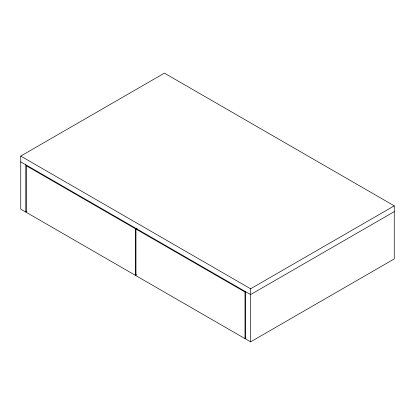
<?xml version="1.0" encoding="UTF-8"?>
<svg xmlns="http://www.w3.org/2000/svg" width="415" height="415" viewBox="0 0 415 415"><rect width="100%" height="100%" fill="white"/><g stroke="black" fill="none" stroke-linecap="round" stroke-linejoin="round"><path stroke-width="0.62" d="M26.902 211.417L25.777 212.06L20.75 209.16L20.75 156.076L164.402 73.139L394.25 205.84L394.25 258.924L250.598 341.861L245.566 338.956L245.566 291.683M136.504 274.699L135.383 275.342L26.352 212.392L26.352 165.782L135.383 228.732L136.504 228.089M246.111 337.981L244.995 338.624L135.959 275.674L135.959 229.064L137.08 228.416M20.75 156.076L250.598 288.778L394.25 205.84M394.25 211.645L250.598 294.583L20.75 161.886M135.959 229.064L244.995 292.015L244.995 338.624M250.598 288.778L250.598 341.861M135.383 228.732L135.383 275.342M25.777 164.786L25.777 212.06"/></g></svg>
